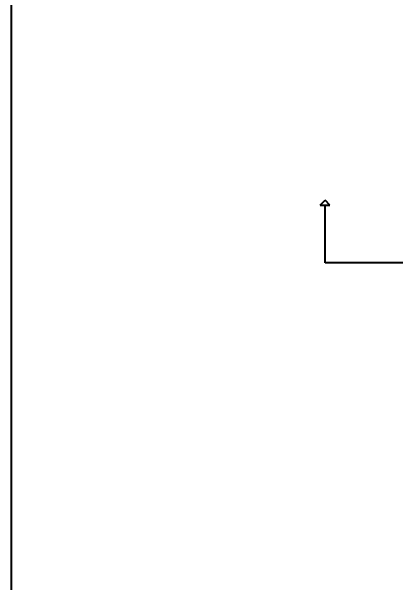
# Model space of a CAD drawing. Header units: inches. Extents: x -6918 to 21732, y -6368 to 1797.
# Drawn here: x 18225 to 18637, y -5205 to -4594 of the extents above; entities that cross this region are included whole.
import ezdxf

# ---------------------------------------------------------------- set-up
doc = ezdxf.new("R2010")
doc.units = ezdxf.units.IN
doc.header["$MEASUREMENT"] = 0
doc.layers.add('Raling', color=1, linetype='Continuous', lineweight=15)

msp = doc.modelspace()

# ---------------------------------------------------------------- linework, layer by layer
at = {"layer": 'Raling', "color": 18, "lineweight": 40, "true_color": 0x000000}
for p, q in [((18555.12, -4801.22), (18560.12, -4795.8)), ((18565.12, -4801.22), (18560.12, -4795.8)), ((18555.12, -4801.22), (18565.12, -4801.22)), ((18560.12, -4862.8), (18560.12, -4801.22)), ((19270.31, -4862.8), (18560.12, -4862.8))]:
    msp.add_line(p, q, dxfattribs=at)
msp.add_lwpolyline([(18225.1, -3218.72), (21731.94, -3218.72), (21731.94, -6176.56), (18225.1, -6176.56)], close=True, dxfattribs=at)

doc.saveas('drawing.dxf')
